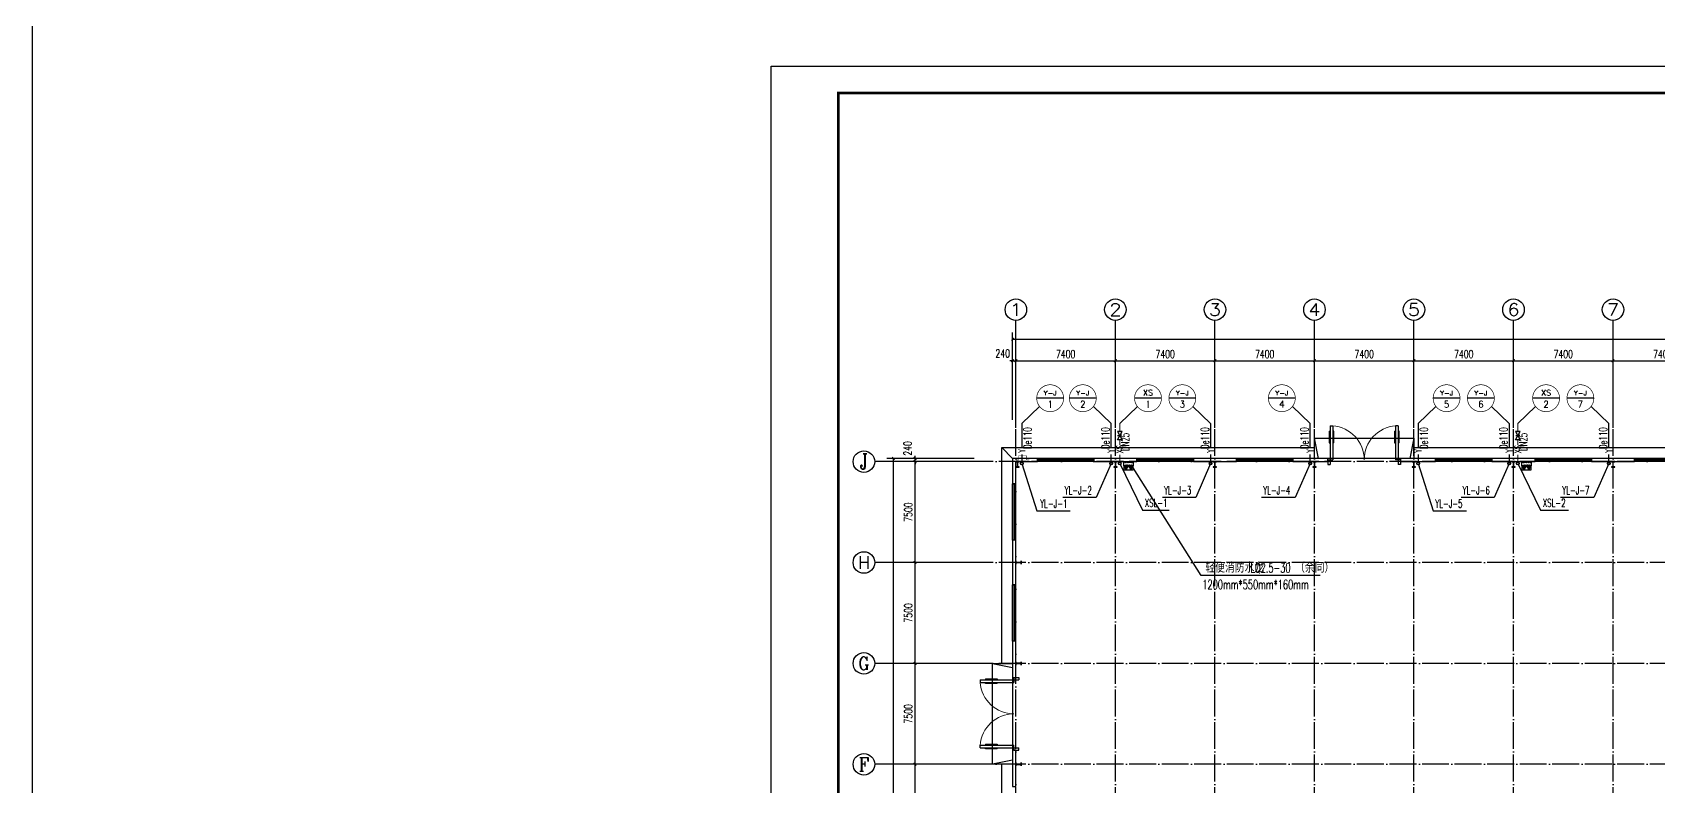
# Model space of a CAD drawing. Extents: x 12811826 to 27008858, y -1172757 to 50528.
# Drawn here: x 13273266 to 13394165, y -253793 to -197743 of the extents above; entities that cross this region are included whole.
import ezdxf
from ezdxf.enums import TextEntityAlignment as Align

# ---------------------------------------------------------------- set-up
doc = ezdxf.new("R2010")
doc.units = 0
doc.header["$LTSCALE"] = 1000
doc.header["$MEASUREMENT"] = 0
doc.linetypes.add('DOTE', pattern=[2.42, 2, -0.2, 0.02, -0.2])
for name, color, linetype in [('AXIS', 3, 'Continuous'), ('AXIS_TEXT', 7, 'Continuous'), ('COLUMN', 2, 'Continuous'), ('DIM_消防', 3, 'Continuous'), ('DIM_雨水', 3, 'Continuous'), ('DOTE', 8, 'DOTE'), ('EQUIP_消防', 7, 'Continuous'), ('PIPE-消防', 1, 'Continuous'), ('PIPE-雨水', 4, 'Continuous'), ('TEXT_消防', 7, 'Continuous'), ('TEXT_雨水', 7, 'Continuous'), ('TK', 4, 'Continuous'), ('TWT_TEXT', 7, 'Continuous'), ('VALVE_消防', 7, 'Continuous'), ('VPIPE-消防', 1, 'Continuous'), ('VPIPE-雨水', 4, 'Continuous'), ('WALL-PARAPET', 6, 'Continuous'), ('WINDOW', 4, 'Continuous')]:
    doc.layers.add(name, color=color, linetype=linetype)
doc.styles.add('_TCH_AXIS', font='COMPLEX', dxfattribs={"bigfont": 'GBCBIG'})
doc.styles.add('_TCH_DIM_T3', font='SIMPLEX', dxfattribs={"width": 0.705882, "bigfont": 'GBCBIG'})
doc.styles.add('_TWT_CIRCLE', font='COMPLEX', dxfattribs={"width": 1.1, "height": 3, "bigfont": 'HZTXT'})
doc.styles.add('_TWT_PIPEDN', font='SIMPLEX', dxfattribs={"width": 0.8, "height": 3, "bigfont": 'HZTXT'})
doc.styles.add('_TWT_PIPETEXT', font='COMPLEX', dxfattribs={"width": 0.8, "height": 2.5, "bigfont": 'HZTXT'})
doc.styles.add('_TWT_SERIAL', font='COMPLEX', dxfattribs={"width": 0.8, "height": 3, "bigfont": 'HZTXT'})
doc.styles.add('COMPLEX', font='COMPLEX')
doc.dimstyles.new('_TCH_ARCH&&200', dxfattribs={"dimtxt": 595, "dimasz": 200, "dimexe": 500, "dimexo": 600, "dimgap": 200, "dimtad": 1, "dimdec": 0, "dimzin": 0, "dimdsep": 46, "dimtxsty": '_TCH_DIM_T3', "dimblk": 'ARCHTICK', "dimcen": 0.09, "dimclrt": 7, "dimazin": 2, "dimtfac": 1, "dimtdec": 0, "dimtix": 1, "dimtmove": 2, "dimatfit": 3, "dimfxl": 0, "dimtolj": 1, "dimtzin": 0, "dimarcsym": 0})

# ---------------------------------------------------------------- blocks, each defined once
blk = doc.blocks.new('A$C797E1D2B')
at = {"layer": 'COLUMN'}
h = blk.add_hatch(color=256, dxfattribs=at)
h.paths.add_polyline_path([(125, 400), (250, 400), (250, 388), (130, 388), (130, 200), (125, 200)])
h.paths.add_polyline_path([(0, 400), (125, 400), (125, 200), (120, 200), (120, 388), (0, 388)])
h.paths.add_polyline_path([(0, 12), (120, 12), (120, 200), (125, 200), (125, 0), (0, 0)])
h.paths.add_polyline_path([(125, 200), (130, 200), (130, 12), (250, 12), (250, 0), (125, 0)])
blk.add_lwpolyline([(250, 0), (250, 12), (130, 12), (130, 388), (250, 388), (250, 400), (0, 400), (0, 388), (120, 388), (120, 12), (0, 12), (0, 0)], close=True, dxfattribs=at)
blk = doc.blocks.new('_AXISO')
blk.add_circle((0, 0), 0.5)
at = {"layer": 'AXIS_TEXT', "style": 'COMPLEX', "width": 1.041667}
blk.add_attdef('A', text='', height=0.56, dxfattribs=at).set_placement((-0.25, -0.28), (0.25, -0.28), align=Align.FIT)
blk = doc.blocks.new('消防软管卷盘')
blk.add_lwpolyline([(4963954, 151899), (4963954, 150312), (4964641, 150312), (4964641, 151899)], close=True)
for points, const_width in [([(4964134, 151704), (4964482, 151704)], 1), ([(4964134, 151566), (4964482, 151566)], 1), ([(4964134, 151428), (4964482, 151428)], 1), ([(4964134, 151290), (4964482, 151290)], 1), ([(4964134, 151152), (4964482, 151152)], 1), ([(4964134, 151014), (4964482, 151014)], 0.1), ([(4964134, 150876), (4964482, 150876)], 1), ([(4964134, 150738), (4964482, 150738)], 1), ([(4964150, 150600), (4964499, 150600)], 1), ([(4964150, 150462), (4964499, 150462)], 1)]:
    blk.add_lwpolyline(points, dxfattribs=dict(const_width=const_width))
for centre, start, end in [((4964134, 151636), 90, 270), ((4964134, 151360), 90, 270), ((4964134, 151084), 90, 270), ((4964134, 150808), 90, 270), ((4964482, 151498), 270, 90), ((4964482, 151222), 270, 90), ((4964482, 150946), 270, 90), ((4964150, 150532), 90, 270), ((4964499, 150670), 270, 90)]:
    blk.add_arc(centre, 69, start, end)
blk = doc.blocks.new('$TwtSys$00000546')
h = blk.add_hatch()
h.set_pattern_fill('ANSI31', color=256, scale=200, style=0)
h.set_pattern_definition([(45, (-38543.802, -6670.83), (-17.67767, 17.67767), [])])
h.paths.add_polyline_path([(-65, 174), (65, 174), (65, 44), (-65, 44)])
for points in [[(0, 344), (-198, 0), (198, 0)], [(-65, 174), (65, 174), (65, 44), (-65, 44)]]:
    blk.add_lwpolyline(points, close=True)
blk = doc.blocks.new('92623')
blk.add_lwpolyline([(8910066, 83014), (8909273, 83014), (8909273, 82670), (8910066, 82670)], close=True)
at = {"xscale": -0.5, "yscale": 0.5, "zscale": 0.5, "rotation": 89.99999999998747}
blk.add_blockref('消防软管卷盘', (8985223, 2565334), dxfattribs=at)
at = {"layer": 'EQUIP_消防', "color": 8, "rotation": 180}
for p in [(8909471, 83014), (8909868, 83014)]:
    blk.add_blockref('$TwtSys$00000546', p, dxfattribs=at)
blk = doc.blocks.new('GeYuanFrame_14875563', base_point=(20.09, 4.53))
at = {"layer": 'TK'}
blk.add_lwpolyline([(20.09, 4.53), (20.09, 598.53), (1071.09, 598.53), (1071.09, 4.53)], close=True, dxfattribs=at)
at = {"layer": 'TK', "const_width": 1}
blk.add_lwpolyline([(45.09, 588.53), (1061.09, 588.53), (1061.09, 14.53), (45.09, 14.53)], close=True, dxfattribs=at)
blk = doc.blocks.new('$DorLib2D$00000011')
for p, q in [((-0.467, 0.471), (-0.467, -0.062)), ((-0.467, 0.471), (-0.433, 0.471)), ((-0.433, 0.471), (-0.433, 0.004)), ((0.433, 0.471), (0.433, 0.004)), ((0.467, 0.471), (0.433, 0.471)), ((0.467, 0.471), (0.467, -0.062)), ((-0.483, 0.396), (-0.467, 0.396)), ((-0.483, 0.235), (-0.467, 0.235)), ((-0.417, 0.396), (-0.433, 0.396)), ((-0.417, 0.235), (-0.433, 0.235)), ((0.417, 0.396), (0.433, 0.396)), ((0.417, 0.235), (0.433, 0.235)), ((0.483, 0.396), (0.467, 0.396)), ((0.483, 0.235), (0.467, 0.235)), ((-0.5, 0.004), (-0.433, 0.004)), ((-0.5, 0.004), (-0.5, -0.062)), ((0.5, 0.004), (0.433, 0.004)), ((0.5, 0.004), (0.5, -0.062)), ((-0.5, -0.062), (-0.467, -0.062)), ((0.5, -0.062), (0.467, -0.062))]:
    blk.add_line(p, q)
at = {"lineweight": 13}
for p, q in [((-0.483, 0.396), (-0.483, 0.235)), ((-0.417, 0.396), (-0.417, 0.235)), ((0.417, 0.396), (0.417, 0.235)), ((0.483, 0.396), (0.483, 0.235))]:
    blk.add_line(p, q, dxfattribs=at)
for centre, start, end in [((-0.467, 0.004), 0, 85.904), ((0.467, 0.004), 94.096, 180)]:
    blk.add_arc(centre, 0.467, start, end, dxfattribs=at)
blk = doc.blocks.new('$TCHSYS$WIN2D')
for p, q in [((-0.5, 0.5), (0.5, 0.5)), ((-0.5, 0.5), (-0.5, -0.5)), ((0.5, 0.5), (0.5, -0.5)), ((0.5, 0.167), (-0.5, 0.167)), ((0.5, -0.167), (-0.5, -0.167)), ((-0.5, -0.5), (0.5, -0.5))]:
    blk.add_line(p, q)
blk = doc.blocks.new('_ArchTick')
at = {"color": 0, "linetype": 'ByBlock', "const_width": 0.4}
blk.add_lwpolyline([(-0.5, -0.5), (0.5, 0.5)], dxfattribs=at)
blk = doc.blocks.new('*D160')
at = {"layer": 'AXIS', "color": 0, "lineweight": -2}
for p, q in [((13343285, -229403), (13336785, -229403)), ((13337285, -289883), (13337285, -229403)), ((13343285, -289883), (13336785, -289883))]:
    blk.add_line(p, q, dxfattribs=at)
at = {"layer": 'Defpoints', "color": 0}
for p in [(13337285, -229403), (13343885, -229403), (13343885, -289883)]:
    blk.add_point(p, dxfattribs=at)
at = {"layer": 'AXIS', "color": 0, "lineweight": -2, "xscale": 200, "yscale": 200, "zscale": 200}
for p, rotation in [((13337285, -229403), 90), ((13337285, -289883), 270)]:
    blk.add_blockref('_ArchTick', p, dxfattribs=dict(at, rotation=rotation))
at = {"layer": 'AXIS', "color": 7, "insert": (13336787, -259643), "char_height": 595, "attachment_point": 5, "rotation": 90, "style": '_TCH_DIM_T3'}
blk.add_mtext('\\A1;60480', dxfattribs=at)
blk = doc.blocks.new('*D167')
at = {"layer": 'AXIS', "color": 0, "lineweight": -2}
for p, q in [((13343285, -252143), (13338385, -252143)), ((13338885, -259643), (13338885, -252143)), ((13343285, -259643), (13338385, -259643))]:
    blk.add_line(p, q, dxfattribs=at)
at = {"layer": 'Defpoints', "color": 0}
for p in [(13338885, -252143), (13343885, -252143), (13343885, -259643)]:
    blk.add_point(p, dxfattribs=at)
at = {"layer": 'AXIS', "color": 0, "lineweight": -2, "xscale": 200, "yscale": 200, "zscale": 200}
for p, rotation in [((13338885, -252143), 90), ((13338885, -259643), 270)]:
    blk.add_blockref('_ArchTick', p, dxfattribs=dict(at, rotation=rotation))
at = {"layer": 'AXIS', "color": 7, "insert": (13338387, -255893), "char_height": 595, "attachment_point": 5, "rotation": 90, "style": '_TCH_DIM_T3'}
blk.add_mtext('\\A1;7500', dxfattribs=at)
blk = doc.blocks.new('*D168')
at = {"layer": 'AXIS', "color": 0, "lineweight": -2}
for p, q in [((13343285, -244643), (13338385, -244643)), ((13338885, -252143), (13338885, -244643)), ((13343285, -252143), (13338385, -252143))]:
    blk.add_line(p, q, dxfattribs=at)
at = {"layer": 'Defpoints', "color": 0}
for p in [(13338885, -244643), (13343885, -244643), (13343885, -252143)]:
    blk.add_point(p, dxfattribs=at)
at = {"layer": 'AXIS', "color": 0, "lineweight": -2, "xscale": 200, "yscale": 200, "zscale": 200}
for p, rotation in [((13338885, -244643), 90), ((13338885, -252143), 270)]:
    blk.add_blockref('_ArchTick', p, dxfattribs=dict(at, rotation=rotation))
at = {"layer": 'AXIS', "color": 7, "insert": (13338387, -248393), "char_height": 595, "attachment_point": 5, "rotation": 90, "style": '_TCH_DIM_T3'}
blk.add_mtext('\\A1;7500', dxfattribs=at)
blk = doc.blocks.new('*D169')
at = {"layer": 'AXIS', "color": 0, "lineweight": -2}
for p, q in [((13343285, -237143), (13338385, -237143)), ((13338885, -244643), (13338885, -237143)), ((13343285, -244643), (13338385, -244643))]:
    blk.add_line(p, q, dxfattribs=at)
at = {"layer": 'Defpoints', "color": 0}
for p in [(13338885, -237143), (13343885, -237143), (13343885, -244643)]:
    blk.add_point(p, dxfattribs=at)
at = {"layer": 'AXIS', "color": 0, "lineweight": -2, "xscale": 200, "yscale": 200, "zscale": 200}
for p, rotation in [((13338885, -237143), 90), ((13338885, -244643), 270)]:
    blk.add_blockref('_ArchTick', p, dxfattribs=dict(at, rotation=rotation))
at = {"layer": 'AXIS', "color": 7, "insert": (13338387, -240893), "char_height": 595, "attachment_point": 5, "rotation": 90, "style": '_TCH_DIM_T3'}
blk.add_mtext('\\A1;7500', dxfattribs=at)
blk = doc.blocks.new('*D170')
at = {"layer": 'AXIS', "color": 0, "lineweight": -2}
for p, q in [((13343285, -229643), (13338385, -229643)), ((13338885, -237143), (13338885, -229643)), ((13343285, -237143), (13338385, -237143))]:
    blk.add_line(p, q, dxfattribs=at)
at = {"layer": 'Defpoints', "color": 0}
for p in [(13338885, -229643), (13343885, -229643), (13343885, -237143)]:
    blk.add_point(p, dxfattribs=at)
at = {"layer": 'AXIS', "color": 0, "lineweight": -2, "xscale": 200, "yscale": 200, "zscale": 200}
for p, rotation in [((13338885, -229643), 90), ((13338885, -237143), 270)]:
    blk.add_blockref('_ArchTick', p, dxfattribs=dict(at, rotation=rotation))
at = {"layer": 'AXIS', "color": 7, "insert": (13338387, -233393), "char_height": 595, "attachment_point": 5, "rotation": 90, "style": '_TCH_DIM_T3'}
blk.add_mtext('\\A1;7500', dxfattribs=at)
blk = doc.blocks.new('*D171')
at = {"layer": 'AXIS', "color": 0, "lineweight": -2}
for p, q in [((13343285, -229403), (13338385, -229403)), ((13343285, -229643), (13338385, -229643)), ((13338885, -229403), (13338885, -229203)), ((13338885, -229643), (13338885, -229403)), ((13338885, -229643), (13338885, -229843))]:
    blk.add_line(p, q, dxfattribs=at)
at = {"layer": 'Defpoints', "color": 0}
for p in [(13338885, -229403), (13343885, -229403), (13343885, -229643)]:
    blk.add_point(p, dxfattribs=at)
at = {"layer": 'AXIS', "color": 0, "lineweight": -2, "xscale": 200, "yscale": 200, "zscale": 200}
for p, rotation in [((13338885, -229403), 270), ((13338885, -229643), 90)]:
    blk.add_blockref('_ArchTick', p, dxfattribs=dict(at, rotation=rotation))
at = {"layer": 'AXIS', "color": 7, "insert": (13338335, -228663), "char_height": 595, "attachment_point": 5, "rotation": 90, "style": '_TCH_DIM_T3'}
blk.add_mtext('\\A1;240', dxfattribs=at)
blk = doc.blocks.new('*D172')
at = {"layer": 'AXIS', "color": 0, "lineweight": -2}
for p, q in [((13346145, -226543), (13346145, -220043)), ((13346145, -220543), (13509425, -220543)), ((13509425, -226543), (13509425, -220043))]:
    blk.add_line(p, q, dxfattribs=at)
at = {"layer": 'Defpoints', "color": 0}
for p in [(13509425, -220543), (13346145, -227143), (13509425, -227143)]:
    blk.add_point(p, dxfattribs=at)
at = {"layer": 'AXIS', "color": 0, "lineweight": -2, "xscale": 200, "yscale": 200, "zscale": 200, "rotation": 180}
blk.add_blockref('_ArchTick', (13346145, -220543), dxfattribs=at)
at = {"layer": 'AXIS', "color": 0, "lineweight": -2, "xscale": 200, "yscale": 200, "zscale": 200}
blk.add_blockref('_ArchTick', (13509425, -220543), dxfattribs=at)
at = {"layer": 'AXIS', "color": 7, "insert": (13427785, -220046), "char_height": 595, "attachment_point": 5, "style": '_TCH_DIM_T3'}
blk.add_mtext('\\A1;163280', dxfattribs=at)
blk = doc.blocks.new('*D173')
at = {"layer": 'AXIS', "color": 0, "lineweight": -2}
for p, q in [((13346145, -222143), (13345945, -222143)), ((13346145, -226543), (13346145, -221643)), ((13346145, -222143), (13346385, -222143)), ((13346385, -226543), (13346385, -221643)), ((13346385, -222143), (13346585, -222143))]:
    blk.add_line(p, q, dxfattribs=at)
at = {"layer": 'Defpoints', "color": 0}
for p in [(13346385, -222143), (13346145, -227143), (13346385, -227143)]:
    blk.add_point(p, dxfattribs=at)
at = {"layer": 'AXIS', "color": 0, "lineweight": -2, "xscale": 200, "yscale": 200, "zscale": 200}
blk.add_blockref('_ArchTick', (13346145, -222143), dxfattribs=at)
at = {"layer": 'AXIS', "color": 0, "lineweight": -2, "xscale": 200, "yscale": 200, "zscale": 200, "rotation": 180}
blk.add_blockref('_ArchTick', (13346385, -222143), dxfattribs=at)
at = {"layer": 'AXIS', "color": 7, "insert": (13345405, -221593), "char_height": 595, "attachment_point": 5, "style": '_TCH_DIM_T3'}
blk.add_mtext('\\A1;240', dxfattribs=at)
blk = doc.blocks.new('*D174')
at = {"layer": 'AXIS', "color": 0, "lineweight": -2}
for p, q in [((13346385, -226543), (13346385, -221643)), ((13346385, -222143), (13353785, -222143)), ((13353785, -226543), (13353785, -221643))]:
    blk.add_line(p, q, dxfattribs=at)
at = {"layer": 'Defpoints', "color": 0}
for p in [(13353785, -222143), (13346385, -227143), (13353785, -227143)]:
    blk.add_point(p, dxfattribs=at)
at = {"layer": 'AXIS', "color": 0, "lineweight": -2, "xscale": 200, "yscale": 200, "zscale": 200, "rotation": 180}
blk.add_blockref('_ArchTick', (13346385, -222143), dxfattribs=at)
at = {"layer": 'AXIS', "color": 0, "lineweight": -2, "xscale": 200, "yscale": 200, "zscale": 200}
blk.add_blockref('_ArchTick', (13353785, -222143), dxfattribs=at)
at = {"layer": 'AXIS', "color": 7, "insert": (13350085, -221646), "char_height": 595, "attachment_point": 5, "style": '_TCH_DIM_T3'}
blk.add_mtext('\\A1;7400', dxfattribs=at)
blk = doc.blocks.new('*D175')
at = {"layer": 'AXIS', "color": 0, "lineweight": -2}
for p, q in [((13353785, -226543), (13353785, -221643)), ((13353785, -222143), (13361185, -222143)), ((13361185, -226543), (13361185, -221643))]:
    blk.add_line(p, q, dxfattribs=at)
at = {"layer": 'Defpoints', "color": 0}
for p in [(13361185, -222143), (13353785, -227143), (13361185, -227143)]:
    blk.add_point(p, dxfattribs=at)
at = {"layer": 'AXIS', "color": 0, "lineweight": -2, "xscale": 200, "yscale": 200, "zscale": 200, "rotation": 180}
blk.add_blockref('_ArchTick', (13353785, -222143), dxfattribs=at)
at = {"layer": 'AXIS', "color": 0, "lineweight": -2, "xscale": 200, "yscale": 200, "zscale": 200}
blk.add_blockref('_ArchTick', (13361185, -222143), dxfattribs=at)
at = {"layer": 'AXIS', "color": 7, "insert": (13357485, -221646), "char_height": 595, "attachment_point": 5, "style": '_TCH_DIM_T3'}
blk.add_mtext('\\A1;7400', dxfattribs=at)
blk = doc.blocks.new('*D176')
at = {"layer": 'AXIS', "color": 0, "lineweight": -2}
for p, q in [((13361185, -226543), (13361185, -221643)), ((13361185, -222143), (13368585, -222143)), ((13368585, -226543), (13368585, -221643))]:
    blk.add_line(p, q, dxfattribs=at)
at = {"layer": 'Defpoints', "color": 0}
for p in [(13368585, -222143), (13361185, -227143), (13368585, -227143)]:
    blk.add_point(p, dxfattribs=at)
at = {"layer": 'AXIS', "color": 0, "lineweight": -2, "xscale": 200, "yscale": 200, "zscale": 200, "rotation": 180}
blk.add_blockref('_ArchTick', (13361185, -222143), dxfattribs=at)
at = {"layer": 'AXIS', "color": 0, "lineweight": -2, "xscale": 200, "yscale": 200, "zscale": 200}
blk.add_blockref('_ArchTick', (13368585, -222143), dxfattribs=at)
at = {"layer": 'AXIS', "color": 7, "insert": (13364885, -221646), "char_height": 595, "attachment_point": 5, "style": '_TCH_DIM_T3'}
blk.add_mtext('\\A1;7400', dxfattribs=at)
blk = doc.blocks.new('*D177')
at = {"layer": 'AXIS', "color": 0, "lineweight": -2}
for p, q in [((13368585, -226543), (13368585, -221643)), ((13368585, -222143), (13375985, -222143)), ((13375985, -226543), (13375985, -221643))]:
    blk.add_line(p, q, dxfattribs=at)
at = {"layer": 'Defpoints', "color": 0}
for p in [(13375985, -222143), (13368585, -227143), (13375985, -227143)]:
    blk.add_point(p, dxfattribs=at)
at = {"layer": 'AXIS', "color": 0, "lineweight": -2, "xscale": 200, "yscale": 200, "zscale": 200, "rotation": 180}
blk.add_blockref('_ArchTick', (13368585, -222143), dxfattribs=at)
at = {"layer": 'AXIS', "color": 0, "lineweight": -2, "xscale": 200, "yscale": 200, "zscale": 200}
blk.add_blockref('_ArchTick', (13375985, -222143), dxfattribs=at)
at = {"layer": 'AXIS', "color": 7, "insert": (13372285, -221646), "char_height": 595, "attachment_point": 5, "style": '_TCH_DIM_T3'}
blk.add_mtext('\\A1;7400', dxfattribs=at)
blk = doc.blocks.new('*D178')
at = {"layer": 'AXIS', "color": 0, "lineweight": -2}
for p, q in [((13375985, -226543), (13375985, -221643)), ((13375985, -222143), (13383385, -222143)), ((13383385, -226543), (13383385, -221643))]:
    blk.add_line(p, q, dxfattribs=at)
at = {"layer": 'Defpoints', "color": 0}
for p in [(13383385, -222143), (13375985, -227143), (13383385, -227143)]:
    blk.add_point(p, dxfattribs=at)
at = {"layer": 'AXIS', "color": 0, "lineweight": -2, "xscale": 200, "yscale": 200, "zscale": 200, "rotation": 180}
blk.add_blockref('_ArchTick', (13375985, -222143), dxfattribs=at)
at = {"layer": 'AXIS', "color": 0, "lineweight": -2, "xscale": 200, "yscale": 200, "zscale": 200}
blk.add_blockref('_ArchTick', (13383385, -222143), dxfattribs=at)
at = {"layer": 'AXIS', "color": 7, "insert": (13379685, -221646), "char_height": 595, "attachment_point": 5, "style": '_TCH_DIM_T3'}
blk.add_mtext('\\A1;7400', dxfattribs=at)
blk = doc.blocks.new('*D179')
at = {"layer": 'AXIS', "color": 0, "lineweight": -2}
for p, q in [((13383385, -226543), (13383385, -221643)), ((13383385, -222143), (13390785, -222143)), ((13390785, -226543), (13390785, -221643))]:
    blk.add_line(p, q, dxfattribs=at)
at = {"layer": 'Defpoints', "color": 0}
for p in [(13390785, -222143), (13383385, -227143), (13390785, -227143)]:
    blk.add_point(p, dxfattribs=at)
at = {"layer": 'AXIS', "color": 0, "lineweight": -2, "xscale": 200, "yscale": 200, "zscale": 200, "rotation": 180}
blk.add_blockref('_ArchTick', (13383385, -222143), dxfattribs=at)
at = {"layer": 'AXIS', "color": 0, "lineweight": -2, "xscale": 200, "yscale": 200, "zscale": 200}
blk.add_blockref('_ArchTick', (13390785, -222143), dxfattribs=at)
at = {"layer": 'AXIS', "color": 7, "insert": (13387085, -221646), "char_height": 595, "attachment_point": 5, "style": '_TCH_DIM_T3'}
blk.add_mtext('\\A1;7400', dxfattribs=at)
blk = doc.blocks.new('*D180')
at = {"layer": 'AXIS', "color": 0, "lineweight": -2}
for p, q in [((13390785, -226543), (13390785, -221643)), ((13390785, -222143), (13398185, -222143)), ((13398185, -226543), (13398185, -221643))]:
    blk.add_line(p, q, dxfattribs=at)
at = {"layer": 'Defpoints', "color": 0}
for p in [(13398185, -222143), (13390785, -227143), (13398185, -227143)]:
    blk.add_point(p, dxfattribs=at)
at = {"layer": 'AXIS', "color": 0, "lineweight": -2, "xscale": 200, "yscale": 200, "zscale": 200, "rotation": 180}
blk.add_blockref('_ArchTick', (13390785, -222143), dxfattribs=at)
at = {"layer": 'AXIS', "color": 0, "lineweight": -2, "xscale": 200, "yscale": 200, "zscale": 200}
blk.add_blockref('_ArchTick', (13398185, -222143), dxfattribs=at)
at = {"layer": 'AXIS', "color": 7, "insert": (13394485, -221646), "char_height": 595, "attachment_point": 5, "style": '_TCH_DIM_T3'}
blk.add_mtext('\\A1;7400', dxfattribs=at)
blk = doc.blocks.new('$VALVE$00000296')
for points in [[(-125, 72), (-125, -72), (125, 72), (125, -72), (-125, 72)], [(0, 60), (0, -64)]]:
    blk.add_lwpolyline(points)
for p in [(-125, 0), (125, 0)]:
    blk.add_point(p)

msp = doc.modelspace()

# ---------------------------------------------------------------- linework, layer by layer
at = {"color": 8, "ltscale": 0.5}
for p, q in [((13368884.8, -229403.1), (13368584.8, -227903.1)), ((13375984.8, -227903.1), (13375684.8, -229403.1)), ((13346144.8, -229403.1), (13345344.8, -228603.1)), ((13344644.8, -244643.1), (13346144.8, -244943.1)), ((13346144.8, -251843.1), (13344644.8, -252143.1))]:
    msp.add_line(p, q, dxfattribs=at)
at = {"color": 3}
for p, q in [((13360157.8, -238117.3), (13355106.2, -230097.7)), ((13368999.1, -238117.3), (13360157.8, -238117.3))]:
    msp.add_line(p, q, dxfattribs=at)
at = {"color": 3, "ltscale": 0.5}
msp.add_lwpolyline([(13273266.1, -21322.2), (13674918.1, -21322.2), (13674918.1, -743450.2), (13273266.1, -743450.2)], close=True, dxfattribs=at)
at = {"color": 8, "ltscale": 0.5}
for points in [[(13368584.8, -229403.1), (13368584.8, -227903.1), (13375984.8, -227903.1), (13375984.8, -229403.1)], [(13345344.8, -244643.1), (13345344.8, -228603.1), (13368584.8, -228603.1)], [(13375984.8, -228603.1), (13420384.8, -228603.1)], [(13346144.8, -252143.1), (13344644.8, -252143.1), (13344644.8, -244643.1), (13346144.8, -244643.1)], [(13345344.8, -267143.1), (13345344.8, -252143.1)]]:
    msp.add_lwpolyline(points, dxfattribs=at)
at = {"color": 8, "const_width": 30}
msp.add_lwpolyline([(13346384.8, -229523.1), (13346584.8, -229523.1), (13346584.8, -229203.1), (13347184.8, -229203.1), (13347184.8, -229523.1), (13347384.8, -229523.1)], dxfattribs=at)
at = {"layer": 'AXIS'}
for p, q in [((13346384.8, -227143.1), (13346384.8, -219143.1)), ((13353784.8, -227143.1), (13353784.8, -219143.1)), ((13361184.8, -227143.1), (13361184.8, -219143.1)), ((13368584.8, -227143.1), (13368584.8, -219143.1)), ((13375984.8, -227143.1), (13375984.8, -219143.1)), ((13383384.8, -227143.1), (13383384.8, -219143.1)), ((13390784.8, -227143.1), (13390784.8, -219143.1)), ((13343884.8, -229643.1), (13335884.8, -229643.1)), ((13343884.8, -237143.1), (13335884.8, -237143.1)), ((13343884.8, -244643.1), (13335884.8, -244643.1)), ((13343884.8, -252143.1), (13335884.8, -252143.1))]:
    msp.add_line(p, q, dxfattribs=at)
at = {"layer": 'DIM_消防'}
for p, q in [((13346829.4, -226801.9), (13348145.1, -225542.7)), ((13349934.1, -224928.4), (13347934.1, -224928.4)), ((13352360.6, -224928.4), (13350360.6, -224928.4)), ((13353465.3, -226801.9), (13352149.6, -225542.7)), ((13354104.4, -226801.9), (13355420.1, -225542.7)), ((13357209.1, -224928.4), (13355209.1, -224928.4)), ((13359760.6, -224928.4), (13357760.6, -224928.4)), ((13360865.3, -226801.9), (13359549.6, -225542.7)), ((13367160.6, -224928.4), (13365160.6, -224928.4)), ((13368265.3, -226801.9), (13366949.6, -225542.7)), ((13376304.4, -226801.9), (13377620.1, -225542.7)), ((13379409.1, -224928.4), (13377409.1, -224928.4)), ((13381960.6, -224928.4), (13379960.6, -224928.4)), ((13383065.3, -226801.9), (13381749.6, -225542.7)), ((13383704.4, -226801.9), (13385020.1, -225542.7)), ((13386809.1, -224928.4), (13384809.1, -224928.4)), ((13389360.6, -224928.4), (13387360.6, -224928.4)), ((13390465.3, -226801.9), (13389149.6, -225542.7)), ((13354104.4, -229787.1), (13355792.4, -233252.9, 3000)), ((13383704.4, -229787.1), (13385392.4, -233252.9, 3000)), ((13355792.4, -233252.9, 3000), (13357787.9, -233252.9, 3000)), ((13385392.4, -233252.9, 3000), (13387474.2, -233252.9, 3000))]:
    msp.add_line(p, q, dxfattribs=at)
at = {"layer": 'DIM_消防', "const_width": 50}
for points in [[(13349934.1, -224928.4, 1), (13347934.1, -224928.4, 1)], [(13352360.6, -224928.4, 1), (13350360.6, -224928.4, 1)], [(13357209.1, -224928.4, 1), (13355209.1, -224928.4, 1)], [(13359760.6, -224928.4, 1), (13357760.6, -224928.4, 1)], [(13367160.6, -224928.4, 1), (13365160.6, -224928.4, 1)], [(13379409.1, -224928.4, 1), (13377409.1, -224928.4, 1)], [(13381960.6, -224928.4, 1), (13379960.6, -224928.4, 1)], [(13386809.1, -224928.4, 1), (13384809.1, -224928.4, 1)], [(13389360.6, -224928.4, 1), (13387360.6, -224928.4, 1)]]:
    msp.add_lwpolyline(points, format="xyb", close=True, dxfattribs=at)
at = {"layer": 'DIM_雨水'}
for p, q in [((13346829.4, -229787.1), (13347939.5, -233309.3)), ((13353465.3, -229787.1), (13352355.2, -232315.5)), ((13360865.3, -229787.1), (13359755.2, -232315.5)), ((13368265.3, -229787.1), (13367155.2, -232315.5)), ((13376304.4, -229787.1), (13377414.5, -233309.3)), ((13383065.3, -229787.1), (13381955.2, -232315.5)), ((13390465.3, -229787.1), (13389355.2, -232315.5)), ((13347939.5, -233309.3), (13350409.7, -233309.3)), ((13352355.2, -232315.5), (13349885, -232315.5)), ((13359755.2, -232315.5), (13357285, -232315.5)), ((13367155.2, -232315.5), (13364649.1, -232315.5)), ((13377414.5, -233309.3), (13379884.7, -233309.3)), ((13381955.2, -232315.5), (13379485, -232315.5)), ((13389355.2, -232315.5), (13386885, -232315.5))]:
    msp.add_line(p, q, dxfattribs=at)
at = {"layer": 'DOTE'}
for p, q in [((13346384.8, -292143.1), (13346384.8, -227143.1)), ((13353784.8, -292143.1), (13353784.8, -227143.1)), ((13361184.8, -292143.1), (13361184.8, -227143.1)), ((13368584.8, -292143.1), (13368584.8, -227143.1)), ((13375984.8, -292143.1), (13375984.8, -227143.1)), ((13383384.8, -292143.1), (13383384.8, -227143.1)), ((13390784.8, -292143.1), (13390784.8, -227143.1)), ((13511684.8, -229643.1), (13343884.8, -229643.1)), ((13511684.8, -237143.1), (13343884.8, -237143.1)), ((13511684.8, -244643.1), (13343884.8, -244643.1)), ((13511684.8, -252143.1), (13343884.8, -252143.1))]:
    msp.add_line(p, q, dxfattribs=at)
at = {"layer": 'PIPE-消防', "linetype": 'Continuous', "const_width": 70}
for points in [[(13354104.4, -227415.2), (13354104.4, -226801.9)], [(13383704.4, -227415.2), (13383704.4, -226801.9)], [(13354104.4, -228410), (13354104.4, -228015.2)], [(13383704.4, -228410), (13383704.4, -228015.2)], [(13354104.4, -229687.1), (13354104.4, -229128.1)], [(13383704.4, -229687.1), (13383704.4, -229128.1)]]:
    msp.add_lwpolyline(points, dxfattribs=at)
at = {"layer": 'PIPE-雨水', "linetype": 'Continuous', "const_width": 100}
for points in [[(13346829.4, -228600.1), (13346829.4, -226801.9)], [(13353465.3, -228600.1), (13353465.3, -226801.9)], [(13360865.3, -228600.1), (13360865.3, -226801.9)], [(13368265.3, -228600.1), (13368265.3, -226801.9)], [(13376304.4, -228600.1), (13376304.4, -226801.9)], [(13383065.3, -228600.1), (13383065.3, -226801.9)], [(13390465.3, -228600.1), (13390465.3, -226801.9)], [(13346829.4, -229687.1), (13346829.4, -229089.6)], [(13353465.3, -229687.1), (13353465.3, -229089.6)], [(13360865.3, -229687.1), (13360865.3, -229089.6)], [(13368265.3, -229687.1), (13368265.3, -229089.6)], [(13376304.4, -229687.1), (13376304.4, -229089.6)], [(13383065.3, -229687.1), (13383065.3, -229089.6)], [(13390465.3, -229687.1), (13390465.3, -229089.6)]]:
    msp.add_lwpolyline(points, dxfattribs=at)
at = {"layer": 'VPIPE-消防', "linetype": 'Continuous'}
for centre in [(13354104.4, -229787.1), (13383704.4, -229787.1)]:
    msp.add_circle(centre, 100, dxfattribs=at)
at = {"layer": 'VPIPE-雨水', "linetype": 'Continuous'}
for centre in [(13346829.4, -229787.1), (13353465.3, -229787.1), (13360865.3, -229787.1), (13368265.3, -229787.1), (13376304.4, -229787.1), (13383065.3, -229787.1), (13390465.3, -229787.1)]:
    msp.add_circle(centre, 100, dxfattribs=at)
at = {"layer": 'WALL-PARAPET'}
for p, q in [((13346144.8, -229403.1), (13346144.8, -231293.1)), ((13347984.8, -229403.1), (13346144.8, -229403.1)), ((13346384.8, -231293.1), (13346384.8, -229643.1)), ((13346384.8, -229643.1), (13347984.8, -229643.1)), ((13347984.8, -229643.1), (13347984.8, -229403.1)), ((13355384.8, -229403.1), (13352184.8, -229403.1)), ((13352184.8, -229403.1), (13352184.8, -229643.1)), ((13352184.8, -229643.1), (13355384.8, -229643.1)), ((13355384.8, -229643.1), (13355384.8, -229403.1)), ((13362784.8, -229403.1), (13359584.8, -229403.1)), ((13359584.8, -229403.1), (13359584.8, -229643.1)), ((13359584.8, -229643.1), (13362784.8, -229643.1)), ((13362784.8, -229643.1), (13362784.8, -229403.1)), ((13369584.8, -229403.1), (13366984.8, -229403.1)), ((13366984.8, -229403.1), (13366984.8, -229643.1)), ((13366984.8, -229643.1), (13369584.8, -229643.1)), ((13369584.8, -229643.1), (13369584.8, -229403.1)), ((13377584.8, -229403.1), (13374984.8, -229403.1)), ((13374984.8, -229403.1), (13374984.8, -229643.1)), ((13374984.8, -229643.1), (13377584.8, -229643.1)), ((13377584.8, -229643.1), (13377584.8, -229403.1)), ((13384984.8, -229403.1), (13381784.8, -229403.1)), ((13381784.8, -229403.1), (13381784.8, -229643.1)), ((13381784.8, -229643.1), (13384984.8, -229643.1)), ((13384984.8, -229643.1), (13384984.8, -229403.1)), ((13392384.8, -229403.1), (13389184.8, -229403.1)), ((13389184.8, -229403.1), (13389184.8, -229643.1)), ((13389184.8, -229643.1), (13392384.8, -229643.1)), ((13392384.8, -229643.1), (13392384.8, -229403.1)), ((13346144.8, -231293.1), (13346384.8, -231293.1)), ((13346144.8, -235493.1), (13346144.8, -238793.1)), ((13346384.8, -235493.1), (13346144.8, -235493.1)), ((13346384.8, -238793.1), (13346384.8, -235493.1)), ((13346144.8, -238793.1), (13346384.8, -238793.1)), ((13346144.8, -242993.1), (13346144.8, -245693.1)), ((13346384.8, -242993.1), (13346144.8, -242993.1)), ((13346384.8, -245693.1), (13346384.8, -242993.1)), ((13346144.8, -245693.1), (13346384.8, -245693.1)), ((13346144.8, -251093.1), (13346144.8, -253793.1)), ((13346384.8, -251093.1), (13346144.8, -251093.1)), ((13346384.8, -253793.1), (13346384.8, -251093.1)), ((13346144.8, -253793.1), (13346384.8, -253793.1))]:
    msp.add_line(p, q, dxfattribs=at)
at = {"layer": 'WINDOW'}
for p, q in [((13374984.8, -229403.1), (13369584.8, -229403.1)), ((13346144.8, -245693.1), (13346144.8, -251093.1))]:
    msp.add_line(p, q, dxfattribs=at)

# ---------------------------------------------------------------- block references
at = {"color": 8, "xscale": 200, "yscale": 200, "zscale": 200}
msp.add_blockref('GeYuanFrame_14875563', (13328184.8, -319043.1), dxfattribs=at)
for p, rotation in [((13346634.9, -229643.1), 180), ((13353909.9, -229643.1), 180), ((13361309.9, -229643.1), 180), ((13368709.9, -229643.1), 180), ((13376109.9, -229643.1), 180), ((13383509.9, -229643.1), 180), ((13390909.9, -229643.1), 180), ((13346784.8, -237268.1), 89.99999999999999), ((13346784.8, -244768.1), 89.99999999999999), ((13346784.8, -252268.1), 89.99999999999999)]:
    msp.add_blockref('A$C797E1D2B', p, dxfattribs=dict(rotation=rotation))
at = {"xscale": 0.882, "yscale": 0.882, "zscale": 0.882}
for p in [(5496427.6, -303164.1), (5526027.6, -303164.1)]:
    msp.add_blockref('92623', p, dxfattribs=at)
at = {"layer": 'AXIS'}
ref = msp.add_blockref('_AXISO', (13346384.8, -218343.1), dxfattribs=dict(at, xscale=1600, yscale=1600, zscale=1600))
ref.add_attrib('A', '1', dxfattribs={"layer": 'AXIS_TEXT', "ltscale": 0.5, "height": 905.1, "style": '_TCH_AXIS', "width": 2.333333}).set_placement((13345932.3, -218795.6), (13346837.4, -218795.6), align=Align.FIT)
ref = msp.add_blockref('_AXISO', (13353784.8, -218343.1), dxfattribs=dict(at, xscale=1600, yscale=1600, zscale=1600))
ref.add_attrib('A', '2', dxfattribs={"layer": 'AXIS_TEXT', "ltscale": 0.5, "height": 905.1, "style": '_TCH_AXIS', "width": 1.5}).set_placement((13353332.3, -218795.6), (13354237.4, -218795.6), align=Align.FIT)
ref = msp.add_blockref('_AXISO', (13361184.8, -218343.1), dxfattribs=dict(at, xscale=1600, yscale=1600, zscale=1600))
ref.add_attrib('A', '3', dxfattribs={"layer": 'AXIS_TEXT', "ltscale": 0.5, "height": 905.1, "style": '_TCH_AXIS', "width": 1.5}).set_placement((13360732.3, -218795.6), (13361637.4, -218795.6), align=Align.FIT)
ref = msp.add_blockref('_AXISO', (13368584.8, -218343.1), dxfattribs=dict(at, xscale=1600, yscale=1600, zscale=1600))
ref.add_attrib('A', '4', dxfattribs={"layer": 'AXIS_TEXT', "ltscale": 0.5, "height": 905.1, "style": '_TCH_AXIS', "width": 1.3125}).set_placement((13368132.3, -218795.6), (13369037.4, -218795.6), align=Align.FIT)
ref = msp.add_blockref('_AXISO', (13375984.8, -218343.1), dxfattribs=dict(at, xscale=1600, yscale=1600, zscale=1600))
ref.add_attrib('A', '5', dxfattribs={"layer": 'AXIS_TEXT', "ltscale": 0.5, "height": 905.1, "style": '_TCH_AXIS', "width": 1.5}).set_placement((13375532.3, -218795.6), (13376437.4, -218795.6), align=Align.FIT)
ref = msp.add_blockref('_AXISO', (13383384.8, -218343.1), dxfattribs=dict(at, xscale=1600, yscale=1600, zscale=1600))
ref.add_attrib('A', '6', dxfattribs={"layer": 'AXIS_TEXT', "ltscale": 0.5, "height": 905.1, "style": '_TCH_AXIS', "width": 1.5}).set_placement((13382932.3, -218795.6), (13383837.4, -218795.6), align=Align.FIT)
ref = msp.add_blockref('_AXISO', (13390784.8, -218343.1), dxfattribs=dict(at, xscale=1600, yscale=1600, zscale=1600))
ref.add_attrib('A', '7', dxfattribs={"layer": 'AXIS_TEXT', "ltscale": 0.5, "height": 905.1, "style": '_TCH_AXIS', "width": 1.5}).set_placement((13390332.3, -218795.6), (13391237.4, -218795.6), align=Align.FIT)
ref = msp.add_blockref('_AXISO', (13335084.8, -229643.1), dxfattribs=dict(at, xscale=1600, yscale=1600, zscale=1600))
ref.add_attrib('A', 'J', dxfattribs={"layer": 'AXIS_TEXT', "ltscale": 0.5, "height": 1133.9, "style": '_TCH_AXIS'}).set_placement((13334787.9, -230210), (13335381.8, -230210), align=Align.FIT)
ref = msp.add_blockref('_AXISO', (13335084.8, -237143.1), dxfattribs=dict(at, xscale=1600, yscale=1600, zscale=1600))
ref.add_attrib('A', 'H', dxfattribs={"layer": 'AXIS_TEXT', "ltscale": 0.5, "height": 926.9, "style": '_TCH_AXIS'}).set_placement((13334643.5, -237606.5), (13335526.2, -237606.5), align=Align.FIT)
ref = msp.add_blockref('_AXISO', (13335084.8, -244643.1), dxfattribs=dict(at, xscale=1600, yscale=1600, zscale=1600))
ref.add_attrib('A', 'G', dxfattribs={"layer": 'AXIS_TEXT', "ltscale": 0.5, "height": 971.8, "style": '_TCH_AXIS'}).set_placement((13334668.3, -245129), (13335501.4, -245129), align=Align.FIT)
ref = msp.add_blockref('_AXISO', (13335084.8, -252143.1), dxfattribs=dict(at, xscale=1600, yscale=1600, zscale=1600))
ref.add_attrib('A', 'F', dxfattribs={"layer": 'AXIS_TEXT', "ltscale": 0.5, "height": 1018.2, "style": '_TCH_AXIS'}).set_placement((13334697, -252652.1), (13335472.7, -252652.1), align=Align.FIT)
at = {"layer": 'VALVE_消防', "xscale": -2.4, "yscale": -2.4, "zscale": 2.4, "rotation": 90}
for p in [(13354104.4, -227715.2), (13383704.4, -227715.2)]:
    msp.add_blockref('$VALVE$00000296', p, dxfattribs=at)
at = {"layer": 'WINDOW'}
for name, p, xscale, yscale, zscale, rotation in [('$DorLib2D$00000011', (13372284.8, -229523.1), 5400, -5400, 5400, 180), ('$TCHSYS$WIN2D', (13350084.8, -229523.1), 4200, -240, 4200, 180), ('$TCHSYS$WIN2D', (13357484.8, -229523.1), 4200, -240, 4200, 180), ('$TCHSYS$WIN2D', (13364884.8, -229523.1), 4200, -240, 4200, 180), ('$TCHSYS$WIN2D', (13379684.8, -229523.1), 4200, -240, 4200, 180), ('$TCHSYS$WIN2D', (13387084.8, -229523.1), 4200, -240, 4200, 180), ('$TCHSYS$WIN2D', (13394484.8, -229523.1), 4200, -240, 4200, 180), ('$TCHSYS$WIN2D', (13346264.8, -233393.1), -4200, 240, -4200, 270), ('$TCHSYS$WIN2D', (13346264.8, -240893.1), -4200, 240, -4200, 270), ('$DorLib2D$00000011', (13346264.8, -248393.1), 5400, -5400, 5400, 270)]:
    msp.add_blockref(name, p, dxfattribs=dict(at, xscale=xscale, yscale=yscale, zscale=zscale, rotation=rotation))

# ---------------------------------------------------------------- texts
at = {"layer": 'DIM_消防', "color": 7, "style": '_TWT_CIRCLE'}
for s, height, p, p2 in [('Y-J', 319.91, (13348448.2, -224706.8), (13349420.1, -224706.8)), ('Y-J', 319.91, (13350874.6, -224706.8), (13351846.5, -224706.8)), ('XS', 423.95, (13355831.6, -224727.6), (13356586.6, -224727.6)), ('Y-J', 319.91, (13358274.6, -224706.8), (13359246.5, -224706.8)), ('Y-J', 319.91, (13365674.6, -224706.8), (13366646.5, -224706.8)), ('Y-J', 319.91, (13377923.2, -224706.8), (13378895.1, -224706.8)), ('Y-J', 319.91, (13380474.6, -224706.8), (13381446.5, -224706.8)), ('XS', 423.95, (13385431.6, -224727.6), (13386186.6, -224727.6)), ('Y-J', 319.91, (13387874.6, -224706.8), (13388846.5, -224706.8)), ('1', 533.3, (13348808.4, -225645.2), (13349059.8, -225645.2)), ('2', 517.5, (13351170.8, -225631.6), (13351550.3, -225631.6)), ('1', 533.3, (13356083.4, -225645.2), (13356334.8, -225645.2)), ('3', 517.5, (13358570.8, -225631.6), (13358950.3, -225631.6)), ('4', 509.7, (13365947, -225625), (13366374.2, -225625)), ('5', 517.5, (13378219.4, -225631.6), (13378598.9, -225631.6)), ('6', 517.5, (13380770.8, -225631.6), (13381150.3, -225631.6)), ('2', 517.5, (13385619.4, -225631.6), (13385998.9, -225631.6)), ('7', 517.5, (13388170.8, -225631.6), (13388550.3, -225631.6))]:
    msp.add_text(s, height=height, dxfattribs=at).set_placement(p, p2, align=Align.FIT)
at = {"layer": 'TEXT_消防', "linetype": 'Continuous', "style": '_TWT_PIPEDN', "width": 0.64}
for p in [(13354804.4, -228866.2), (13384404.4, -228866.2)]:
    msp.add_text('DN25', height=600, rotation=90, dxfattribs=at).set_placement(p)
at = {"layer": 'TEXT_消防', "style": '_TWT_PIPETEXT', "width": 0.64}
for p in [(13354354.4, -229028.1), (13383954.4, -229028.1)]:
    msp.add_text('XS', height=500, rotation=90, dxfattribs=at).set_placement(p)
at = {"layer": 'TEXT_雨水', "linetype": 'Continuous', "style": '_TWT_PIPEDN', "width": 0.64}
for p in [(13347550.3, -228716), (13353344.4, -228716), (13360744.4, -228716), (13368144.4, -228716), (13377025.3, -228716), (13382944.4, -228716), (13390344.4, -228716)]:
    msp.add_text('De110', height=600, rotation=90, dxfattribs=at).set_placement(p)
at = {"layer": 'TEXT_雨水', "style": '_TWT_PIPETEXT', "width": 0.64}
for p in [(13347079.4, -228989.6), (13353715.3, -228989.6), (13361115.3, -228989.6), (13368515.3, -228989.6), (13376554.4, -228989.6), (13383315.3, -228989.6), (13390715.3, -228989.6)]:
    msp.add_text('Y', height=500, rotation=90, dxfattribs=at).set_placement(p)
at = {"layer": 'TWT_TEXT'}
for s, height, style, width, p in [('YL-J-2', 600, '_TWT_SERIAL', 0.64, (13350005, -232075.5)), ('YL-J-3', 600, '_TWT_SERIAL', 0.64, (13357405, -232075.5)), ('YL-J-4', 600, '_TWT_SERIAL', 0.64, (13364769.1, -232075.5)), ('YL-J-6', 600, '_TWT_SERIAL', 0.64, (13379605, -232075.5)), ('YL-J-7', 600, '_TWT_SERIAL', 0.64, (13387005, -232075.5)), ('YL-J-1', 600, '_TWT_SERIAL', 0.64, (13348186.9, -233069.3)), ('XSL-1', 600, '_TWT_SERIAL', 0.64, (13355967.3, -233012.9, 3000)), ('YL-J-5', 600, '_TWT_SERIAL', 0.64, (13377570.5, -233069.3)), ('XSL-2', 600, '_TWT_SERIAL', 0.64, (13385562.2, -233012.9, 3000)), ('轻便消防水龙', 700, '_TWT_PIPEDN', 0.8, (13360474.7, -237892.4)), ('LQ2.5-30', 700, '_TWT_PIPEDN', 0.64, (13363834.7, -237892.4)), ('（余同）', 700, '_TWT_PIPEDN', 0.8, (13367141.3, -237892.4)), ('1200mm*550mm*160mm', 700, '_TWT_PIPEDN', 0.64, (13360250.4, -239130))]:
    msp.add_text(s, height=height, dxfattribs=dict(at, style=style, width=width)).set_placement(p)

# ---------------------------------------------------------------- dimensions: what is measured, and where the dimension line sits
at = {"layer": 'AXIS'}
for p1, p2, distance, text, picture, middle in [((13346144.8, -227143.1), (13509424.8, -227143.1), 6600, '163280', '*D172', (13427784.8, -220045.6)), ((13346384.8, -227143.1), (13353784.8, -227143.1), 5000, '7400', '*D174', (13350084.8, -221645.6)), ((13353784.8, -227143.1), (13361184.8, -227143.1), 5000, '7400', '*D175', (13357484.8, -221645.6)), ((13361184.8, -227143.1), (13368584.8, -227143.1), 5000, '7400', '*D176', (13364884.8, -221645.6)), ((13368584.8, -227143.1), (13375984.8, -227143.1), 5000, '7400', '*D177', (13372284.8, -221645.6)), ((13375984.8, -227143.1), (13383384.8, -227143.1), 5000, '7400', '*D178', (13379684.8, -221645.6)), ((13383384.8, -227143.1), (13390784.8, -227143.1), 5000, '7400', '*D179', (13387084.8, -221645.6)), ((13390784.8, -227143.1), (13398184.8, -227143.1), 5000, '7400', '*D180', (13394484.8, -221645.6)), ((13343884.8, -289883.1), (13343884.8, -229403.1), 6600, '60480', '*D160', (13336787.3, -259643.1)), ((13343884.8, -237143.1), (13343884.8, -229643.1), 5000, '7500', '*D170', (13338387.3, -233393.1)), ((13343884.8, -244643.1), (13343884.8, -237143.1), 5000, '7500', '*D169', (13338387.3, -240893.1)), ((13343884.8, -252143.1), (13343884.8, -244643.1), 5000, '7500', '*D168', (13338387.3, -248393.1)), ((13343884.8, -259643.1), (13343884.8, -252143.1), 5000, '7500', '*D167', (13338387.3, -255893.1))]:
    dim = msp.add_aligned_dim(p1=p1, p2=p2, distance=distance, text=text, dimstyle='_TCH_ARCH&&200', dxfattribs=at)
    dim.commit()
    dim.dimension.update_dxf_attribs({"geometry": picture, "text_midpoint": middle})
for base, p1, p2, angle, picture, middle in [((13346384.8, -222143.1), (13346144.8, -227143.1), (13346384.8, -227143.1), 0, '*D173', (13345404.8, -221593.1)), ((13338884.8, -229403.1), (13343884.8, -229643.1), (13343884.8, -229403.1), 90, '*D171', (13338334.8, -228663.1))]:
    dim = msp.add_linear_dim(base=base, p1=p1, p2=p2, angle=angle, text='240', dimstyle='_TCH_ARCH&&200', dxfattribs=at)
    dim.commit()
    dim.dimension.update_dxf_attribs({"geometry": picture, "text_midpoint": middle, "dimtype": 161})

doc.saveas('drawing.dxf')
